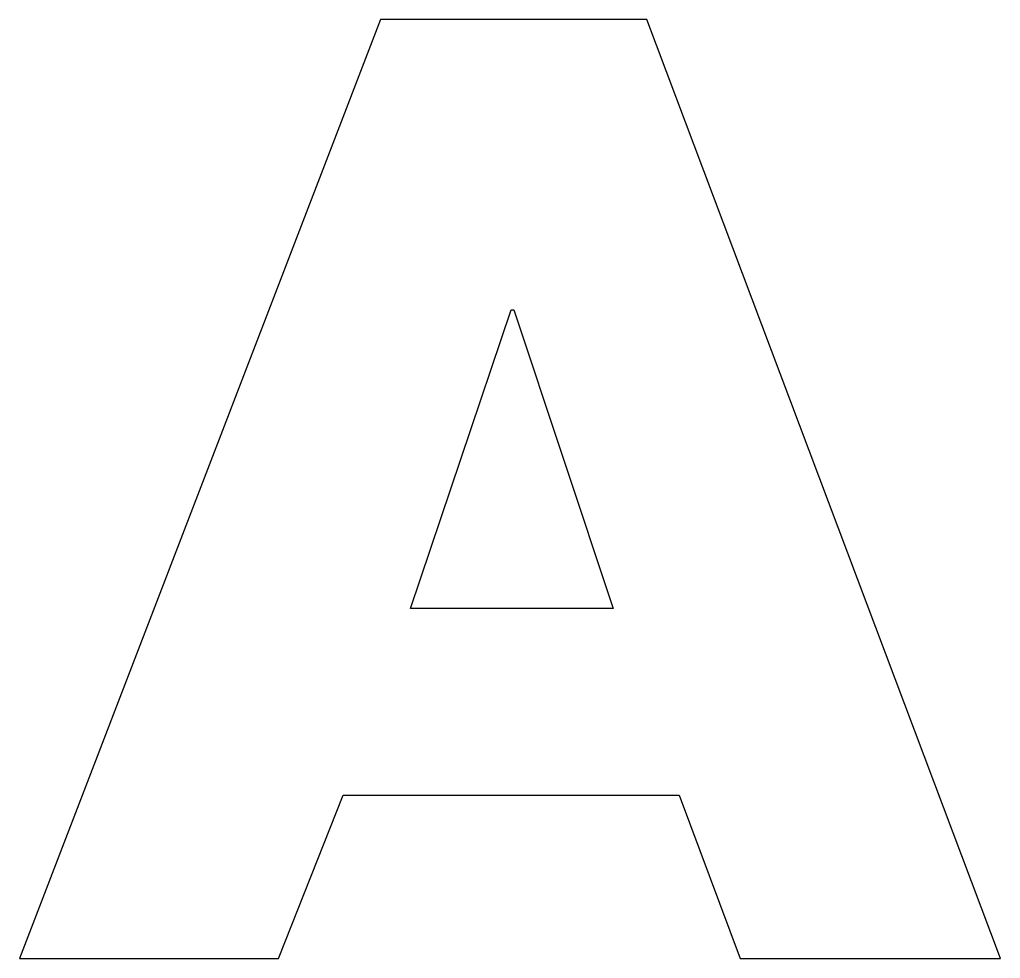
# Model space of a CAD drawing. Extents: x 244.2 to 300.9, y 628.9 to 683.2.
import ezdxf

# ---------------------------------------------------------------- set-up
doc = ezdxf.new("R2010")
doc.units = 0
doc.layers.add('Layer_1', color=7, linetype='CONTINUOUS')

msp = doc.modelspace()

# ---------------------------------------------------------------- linework, layer by layer
at = {"layer": 'Layer_1', "color": 7}
for points in [[(282.36992, 638.30454), (285.897912, 628.87254), (300.945912, 628.87254), (280.49792, 683.160537), (265.08992, 683.160537), (244.20992, 628.87254), (259.18592, 628.87254), (262.92992, 638.30454)], [(278.55392, 649.10454), (266.81792, 649.10454), (272.64992, 666.38454), (272.79392, 666.38454)]]:
    msp.add_lwpolyline(points, close=True, dxfattribs=at)

doc.saveas('drawing.dxf')
